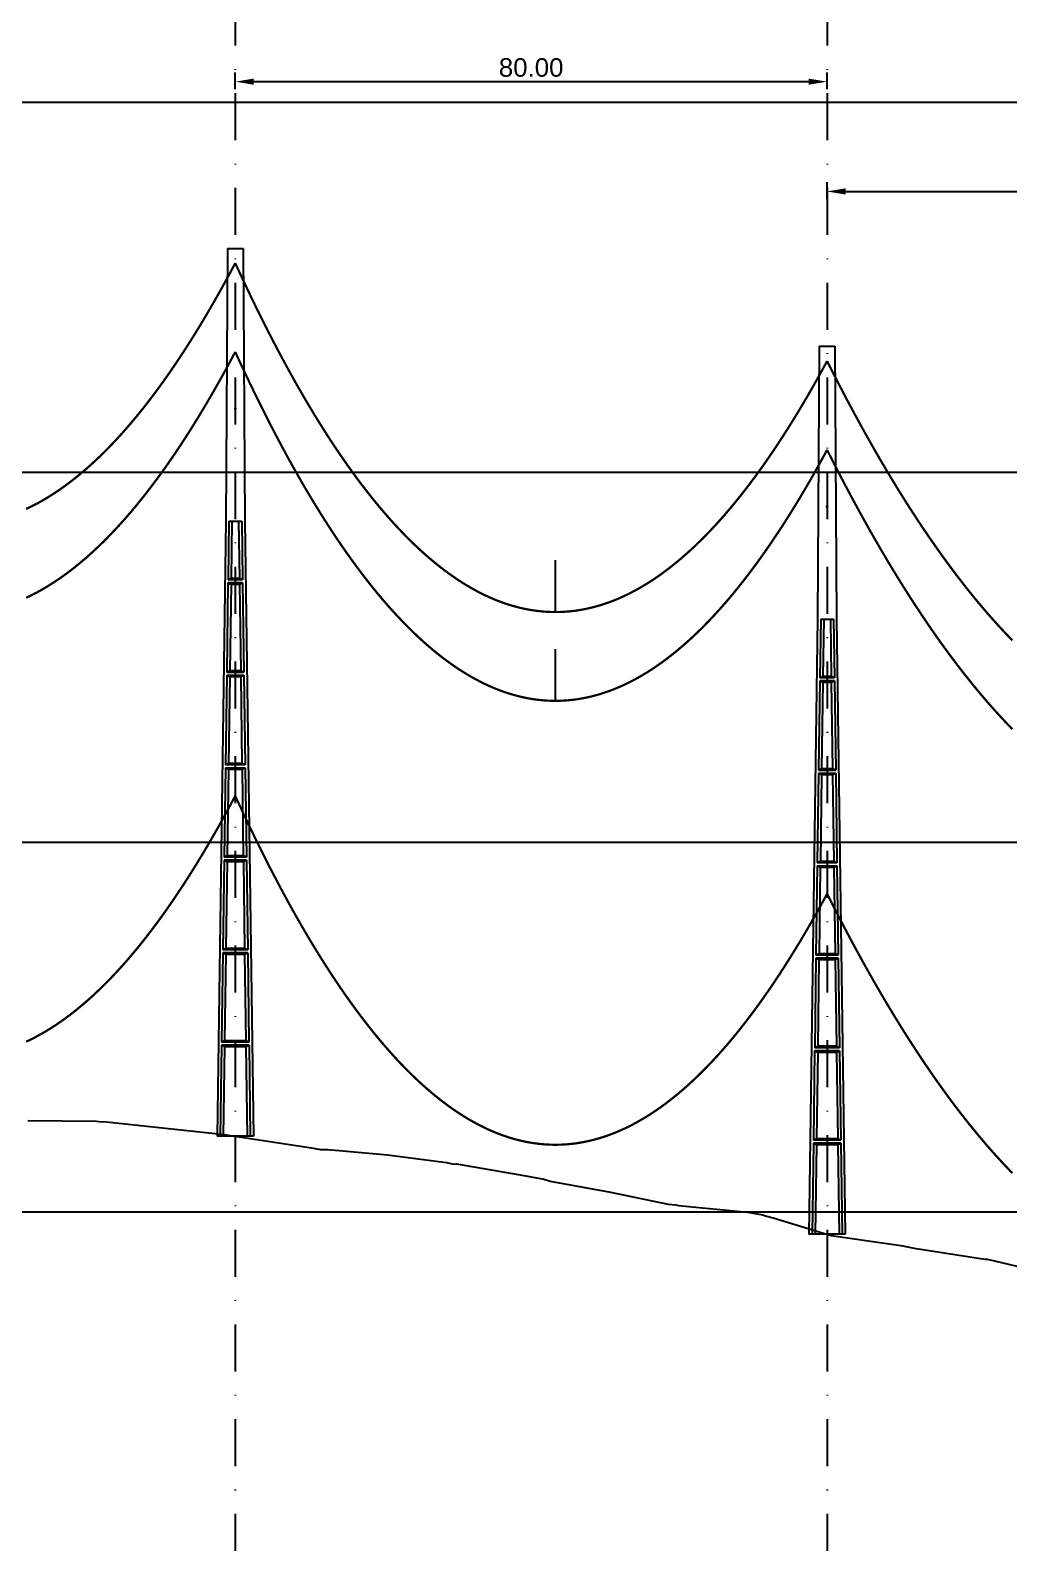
# Model space of a CAD drawing. Header units: metres. Extents: x -121 to 9872, y 3505 to 10721.
# Drawn here: x 9060.1 to 9192.3, y 8755.3 to 8959.7 of the extents above; entities that cross this region are included whole.
import ezdxf

# ---------------------------------------------------------------- set-up
doc = ezdxf.new("R2010")
doc.units = ezdxf.units.M
doc.header["$PDMODE"] = 2
doc.linetypes.add('DASHDOT', pattern=[25.4, 12.7, -6.35, 0, -6.35])
for name, color, linetype in [('CON-EOL- CA MAGNOLIA', 210, 'Continuous'), ('CON-EOL- PROJEÇÃO', 22, 'Continuous'), ('cotas', 7, 'Continuous'), ('Grade', 9, 'Continuous'), ('Ind.Rot', 8, 'DASHDOT'), ('Modelo_CotaTerreno_Perfil', 7, 'Continuous'), ('POSTE DT', 7, 'Continuous')]:
    doc.layers.add(name, color=color, linetype=linetype)
doc.styles.get("Standard").update_dxf_attribs({"font": 'arial.ttf'})
doc.dimstyles.new('ISO-25', dxfattribs={"dimtxt": 2.5, "dimasz": 2.5, "dimexe": 1.25, "dimexo": 0.625, "dimtad": 1, "dimzin": 1, "dimtxsty": 'Standard', "dimcen": 2.5, "dimaunit": 1, "dimadec": 3, "dimazin": 3, "dimtfac": 1, "dimtmove": 0, "dimatfit": 3, "dimfxlon": 1, "dimarcsym": 0})

# ---------------------------------------------------------------- blocks, each defined once
blk = doc.blocks.new('*U1')
at = {"layer": 'POSTE DT', "extrusion": (0, 1, 0)}
for p, q in [((-3.31, 378.23), (-4.05, 262)), ((-3.31, 378.23), (3.31, 378.23)), ((3.31, 378.23), (4.06, 262)), ((-4.05, 262), (-7.72, 0)), ((-4.05, 262), (-4.05, 262)), ((-2.73, 262), (-3.08, 237.05)), ((-2.73, 262), (2.75, 262)), ((-1.42, 262), (-1.77, 237.57)), ((1.43, 262), (1.77, 237.57)), ((2.75, 262), (3.1, 237.05)), ((4.06, 262), (7.72, 0)), ((-3.1, 235.74), (-3.63, 197.65)), ((3.11, 235.73), (-3.1, 235.74)), ((3.1, 237.05), (-3.08, 237.05)), ((-1.8, 235.21), (-2.32, 198.19)), ((1.8, 235.21), (2.32, 198.19)), ((3.11, 235.73), (3.65, 197.65)), ((-3.65, 196.34), (-4.19, 158.25)), ((-2.35, 195.8), (-2.87, 158.8)), ((2.35, 195.8), (2.87, 158.8)), ((3.66, 196.34), (4.2, 158.25)), ((-4.21, 156.94), (-4.74, 118.85)), ((-2.9, 156.39), (-3.42, 119.41)), ((2.91, 156.39), (3.42, 119.41)), ((4.21, 156.94), (4.75, 118.85)), ((-4.76, 117.54), (-5.29, 79.45)), ((4.77, 117.54), (-4.76, 117.54)), ((4.75, 118.85), (-4.74, 118.85)), ((-3.46, 116.98), (-3.97, 80.02)), ((3.46, 116.98), (3.98, 80.02)), ((4.77, 117.54), (5.3, 79.45)), ((-5.31, 78.14), (-5.85, 40.06)), ((5.32, 78.14), (-5.31, 78.14)), ((5.3, 79.45), (-5.29, 79.45)), ((-4.01, 77.57), (-4.53, 40.63)), ((4.01, 77.57), (4.53, 40.63)), ((5.32, 78.14), (5.85, 40.06)), ((-5.86, 38.74), (-6.41, 0)), ((5.87, 38.74), (-5.86, 38.74)), ((5.85, 40.06), (-5.85, 40.06)), ((5.87, 38.74), (6.41, 0)), ((-4.56, 38.17), (-5.1, 0)), ((4.56, 38.17), (5.1, 0)), ((-6.41, 0), (-7.72, 0)), ((-5.1, 0), (-6.41, 0)), ((5.1, 0), (-5.1, 0)), ((6.41, 0), (5.1, 0)), ((7.72, 0), (6.41, 0))]:
    blk.add_line(p, q, dxfattribs=at)
at = {"layer": 'POSTE DT', "ltscale": 3}
for points in [[(-3.65, 196.34), (3.66, 196.34)], [(-3.63, 197.65), (3.65, 197.65)], [(-4.21, 156.94), (4.21, 156.94)], [(4.2, 158.25), (-4.19, 158.25)]]:
    blk.add_lwpolyline(points, dxfattribs=at)
at = {"layer": 'POSTE DT'}
for points, knots in [([(0.25, 309.94), (0.25, 309.93), (0.25, 309.93), (0.25, 309.92), (0.25, 309.91), (0.25, 309.9), (0.25, 309.89), (0.24, 309.85), (0.22, 309.82), (0.19, 309.77), (0.16, 309.74), (0.11, 309.71), (0.08, 309.7), (0.01, 309.68), (-0.02, 309.68), (-0.08, 309.7), (-0.11, 309.71), (-0.16, 309.74), (-0.18, 309.76), (-0.21, 309.8), (-0.22, 309.82), (-0.24, 309.85), (-0.24, 309.87), (-0.25, 309.89), (-0.25, 309.9), (-0.25, 309.92), (-0.25, 309.92), (-0.25, 309.93), (-0.25, 309.94), (-0.25, 309.95), (-0.25, 309.95), (-0.25, 309.96), (-0.25, 309.97), (-0.24, 310), (-0.23, 310.02), (-0.21, 310.07), (-0.2, 310.09), (-0.15, 310.14), (-0.13, 310.15), (-0.07, 310.18), (-0.03, 310.19), (0.03, 310.19), (0.06, 310.18), (0.12, 310.16), (0.14, 310.14), (0.18, 310.11), (0.2, 310.09), (0.21, 310.06), (0.22, 310.05), (0.23, 310.04), (0.24, 310.01), (0.24, 309.99), (0.25, 309.97), (0.25, 309.96), (0.25, 309.95), (0.25, 309.94), (0.25, 309.94), (0.25, 309.94), (0.25, 309.94)], [-54.728303, -54.728303, -54.728303, -54.728303, -54.309038, -54.309038, -53.647169, -53.647169, -52.532885, -52.532885, -48.86224, -48.86224, -45.282765, -45.282765, -41.52867, -41.52867, -37.867486, -37.867486, -34.454589, -34.454589, -31.301423, -31.301423, -28.48103, -28.48103, -26.961755, -26.961755, -25.7544, -25.7544, -25.136228, -25.136228, -24.64409, -24.64409, -24.094201, -24.094201, -23.191199, -23.191199, -20.494482, -20.494482, -17.342863, -17.342863, -13.645538, -13.645538, -9.835989, -9.835989, -6.296781, -6.296781, -3.005029, -3.005029, 0, 0, 0, 1.527594, 1.527594, 3.697216, 3.697216, 4.489727, 4.489727, 5.01438, 5.01438, 5.095313, 5.095313, 5.095313, 5.095313]), ([(-3.1, 235.74), (-2.88, 235.65), (-2.67, 235.56), (-2.23, 235.39), (-2.02, 235.3), (-1.8, 235.21)], [0.055576, 0.055576, 0.055576, 0.055576, 56.767409, 56.767409, 113.50757, 113.50757, 113.50757, 113.50757]), ([(-1.77, 237.57), (-1.99, 237.49), (-2.21, 237.4), (-2.64, 237.22), (-2.86, 237.14), (-3.08, 237.05)], [0, 0, 0, 0, 56.660495, 56.660495, 113.412826, 113.412826, 113.412826, 113.412826]), ([(-1.8, 235.21), (-1.2, 235.21), (-0.6, 235.21), (0.6, 235.21), (1.2, 235.21), (1.8, 235.21)], [0, 0, 0, 0, 68.567797, 68.567797, 137.136247, 137.136247, 137.136247, 137.136247]), ([(1.77, 237.57), (1.18, 237.57), (0.59, 237.57), (-0.59, 237.57), (-1.18, 237.57), (-1.77, 237.57)], [0, 0, 0, 0, 67.306894, 67.306894, 134.614447, 134.614447, 134.614447, 134.614447]), ([(3.1, 237.05), (2.87, 237.14), (2.65, 237.23), (2.21, 237.4), (1.99, 237.49), (1.77, 237.57)], [0, 0, 0, 0, 56.738948, 56.738948, 113.38731, 113.38731, 113.38731, 113.38731]), ([(1.8, 235.21), (2.02, 235.3), (2.24, 235.38), (2.68, 235.56), (2.89, 235.65), (3.11, 235.73)], [0, 0, 0, 0, 56.845349, 56.845349, 113.599799, 113.599799, 113.599799, 113.599799]), ([(-3.65, 196.34), (-3.43, 196.25), (-3.22, 196.16), (-2.78, 195.98), (-2.57, 195.89), (-2.35, 195.8)], [0.054307, 0.054307, 0.054307, 0.054307, 63.527131, 63.527131, 127.063246, 127.063246, 127.063246, 127.063246]), ([(-2.32, 198.19), (-2.54, 198.1), (-2.76, 198.01), (-3.2, 197.83), (-3.41, 197.74), (-3.63, 197.65)], [0, 0, 0, 0, 63.412073, 63.412073, 126.777421, 126.777421, 126.777421, 126.777421]), ([(-2.35, 195.8), (-1.57, 195.8), (-0.78, 195.8), (0.79, 195.8), (1.57, 195.8), (2.35, 195.8)], [0, 0, 0, 0, 89.585713, 89.585713, 179.17191, 179.17191, 179.17191, 179.17191]), ([(2.32, 198.19), (1.55, 198.19), (0.77, 198.19), (-0.77, 198.19), (-1.55, 198.19), (-2.32, 198.19)], [0, 0, 0, 0, 88.31008, 88.31008, 176.620652, 176.620652, 176.620652, 176.620652]), ([(3.65, 197.65), (3.43, 197.74), (3.2, 197.83), (2.76, 198.01), (2.54, 198.1), (2.32, 198.19)], [0, 0, 0, 0, 63.488119, 63.488119, 126.880939, 126.880939, 126.880939, 126.880939]), ([(2.35, 195.8), (2.57, 195.89), (2.79, 195.98), (3.23, 196.16), (3.45, 196.25), (3.66, 196.34)], [0, 0, 0, 0, 63.60246, 63.60246, 127.109696, 127.109696, 127.109696, 127.109696]), ([(-4.21, 156.94), (-3.99, 156.85), (-3.77, 156.75), (-3.34, 156.57), (-3.12, 156.48), (-2.9, 156.39)], [0.053423, 0.053423, 0.053423, 0.053423, 70.429742, 70.429742, 140.90167, 140.90167, 140.90167, 140.90167]), ([(-2.87, 158.8), (-3.09, 158.71), (-3.31, 158.62), (-3.75, 158.43), (-3.97, 158.34), (-4.19, 158.25)], [0, 0, 0, 0, 70.301707, 70.301707, 140.590947, 140.590947, 140.590947, 140.590947]), ([(-2.9, 156.39), (-1.94, 156.39), (-0.97, 156.39), (0.97, 156.39), (1.94, 156.39), (2.91, 156.39)], [0, 0, 0, 0, 110.60219, 110.60219, 221.20473, 221.20473, 221.20473, 221.20473]), ([(2.87, 158.8), (1.92, 158.8), (0.96, 158.8), (-0.96, 158.8), (-1.91, 158.8), (-2.87, 158.8)], [0, 0, 0, 0, 109.314454, 109.314454, 218.629264, 218.629264, 218.629264, 218.629264]), ([(4.2, 158.25), (3.98, 158.34), (3.76, 158.44), (3.31, 158.62), (3.09, 158.71), (2.87, 158.8)], [0, 0, 0, 0, 70.379198, 70.379198, 140.659718, 140.659718, 140.659718, 140.659718]), ([(2.91, 156.39), (3.12, 156.48), (3.34, 156.57), (3.78, 156.75), (4, 156.85), (4.21, 156.94)], [0, 0, 0, 0, 70.506649, 70.506649, 140.914701, 140.914701, 140.914701, 140.914701]), ([(-4.76, 117.54), (-4.54, 117.45), (-4.32, 117.35), (-3.89, 117.17), (-3.67, 117.07), (-3.46, 116.98)], [0.052784, 0.052784, 0.052784, 0.052784, 77.438432, 77.438432, 154.950301, 154.950301, 154.950301, 154.950301]), ([(-3.42, 119.41), (-3.64, 119.32), (-3.86, 119.23), (-4.3, 119.04), (-4.52, 118.95), (-4.74, 118.85)], [0, 0, 0, 0, 77.299547, 77.299547, 154.618634, 154.618634, 154.618634, 154.618634]), ([(-3.46, 116.98), (-2.3, 116.98), (-1.15, 116.98), (1.15, 116.98), (2.31, 116.98), (3.46, 116.98)], [0, 0, 0, 0, 131.617604, 131.617604, 263.235447, 263.235447, 263.235447, 263.235447]), ([(3.42, 119.41), (2.28, 119.41), (1.14, 119.41), (-1.14, 119.41), (-2.28, 119.41), (-3.42, 119.41)], [0, 0, 0, 0, 130.319901, 130.319901, 260.640046, 260.640046, 260.640046, 260.640046]), ([(4.75, 118.85), (4.53, 118.95), (4.31, 119.04), (3.87, 119.23), (3.64, 119.32), (3.42, 119.41)], [0, 0, 0, 0, 77.381597, 77.381597, 154.66183, 154.66183, 154.66183, 154.66183]), ([(3.46, 116.98), (3.68, 117.07), (3.89, 117.17), (4.33, 117.35), (4.55, 117.45), (4.77, 117.54)], [0, 0, 0, 0, 77.520013, 77.520013, 154.938747, 154.938747, 154.938747, 154.938747]), ([(-5.31, 78.14), (-5.09, 78.05), (-4.88, 77.95), (-4.44, 77.76), (-4.23, 77.67), (-4.01, 77.57)], [0.052308, 0.052308, 0.052308, 0.052308, 84.527725, 84.527725, 169.158824, 169.158824, 169.158824, 169.158824]), ([(-3.97, 80.02), (-4.19, 79.93), (-4.41, 79.83), (-4.85, 79.64), (-5.07, 79.55), (-5.29, 79.45)], [0, 0, 0, 0, 84.379671, 84.379671, 168.809376, 168.809376, 168.809376, 168.809376]), ([(-4.01, 77.57), (-2.67, 77.57), (-1.34, 77.57), (1.34, 77.57), (2.67, 77.57), (4.01, 77.57)], [0, 0, 0, 0, 152.632212, 152.632212, 305.264569, 305.264569, 305.264569, 305.264569]), ([(3.98, 80.02), (2.65, 80.02), (1.33, 80.02), (-1.32, 80.02), (-2.65, 80.02), (-3.97, 80.02)], [0, 0, 0, 0, 151.326157, 151.326157, 302.652465, 302.652465, 302.652465, 302.652465]), ([(5.3, 79.45), (5.08, 79.55), (4.86, 79.64), (4.42, 79.83), (4.2, 79.93), (3.98, 80.02)], [0, 0, 0, 0, 84.46863, 84.46863, 168.833721, 168.833721, 168.833721, 168.833721]), ([(4.01, 77.57), (4.23, 77.67), (4.45, 77.76), (4.88, 77.95), (5.1, 78.05), (5.32, 78.14)], [0, 0, 0, 0, 84.616316, 84.616316, 169.129178, 169.129178, 169.129178, 169.129178]), ([(-5.86, 38.74), (-5.65, 38.65), (-5.43, 38.55), (-5, 38.36), (-4.78, 38.26), (-4.56, 38.17)], [0.026524, 0.026524, 0.026524, 0.026524, 91.679563, 91.679563, 183.466041, 183.466041, 183.466041, 183.466041]), ([(-4.53, 40.63), (-4.75, 40.53), (-4.97, 40.44), (-5.41, 40.25), (-5.63, 40.15), (-5.85, 40.06)], [0, 0, 0, 0, 91.523648, 91.523648, 183.126775, 183.126775, 183.126775, 183.126775]), ([(4.53, 40.63), (3.02, 40.63), (1.51, 40.63), (-1.51, 40.63), (-3.02, 40.63), (-4.53, 40.63)], [0, 0, 0, 0, 172.33304, 172.33304, 344.666151, 344.666151, 344.666151, 344.666151]), ([(5.85, 40.06), (5.63, 40.15), (5.41, 40.25), (4.97, 40.44), (4.75, 40.53), (4.53, 40.63)], [0, 0, 0, 0, 91.621326, 91.621326, 183.137324, 183.137324, 183.137324, 183.137324]), ([(4.56, 38.17), (4.78, 38.26), (5, 38.36), (5.43, 38.55), (5.65, 38.65), (5.87, 38.74)], [0, 0, 0, 0, 91.776928, 91.776928, 183.448614, 183.448614, 183.448614, 183.448614]), ([(-4.56, 38.17), (-3.04, 38.17), (-1.52, 38.17), (1.52, 38.17), (3.04, 38.17), (4.56, 38.17)], [0, 0, 0, 0, 173.646192, 173.646192, 347.292451, 347.292451, 347.292451, 347.292451])]:
    blk.add_open_spline(points, degree=3, knots=knots, dxfattribs=at)
blk = doc.blocks.new('*D155')
at = {"layer": 'cotas', "color": 0, "lineweight": -2, "transparency": 16777216}
for p, q in [((9007.77, 8969.43), (9007.77, 8971.68)), ((9010.27, 8970.43), (9085.27, 8970.43)), ((9087.77, 8969.43), (9087.77, 8971.68))]:
    blk.add_line(p, q, dxfattribs=at)
at = {"layer": 'cotas', "color": 0, "transparency": 16777216}
for points in [[(9010.27, 8970.84), (9010.27, 8970.01), (9007.77, 8970.43)], [(9085.27, 8970.84), (9085.27, 8970.01), (9087.77, 8970.43)]]:
    blk.add_solid(points, dxfattribs=at)
at = {"layer": 'Defpoints', "color": 0, "transparency": 16777216}
for p in [(9087.77, 8970.43), (9007.77, 8940.35), (9087.77, 8930.24)]:
    blk.add_point(p, dxfattribs=at)
at = {"layer": 'cotas', "color": 0, "transparency": 16777216, "insert": (9047.77, 8972.33), "char_height": 2.5, "attachment_point": 5}
blk.add_mtext('80.00', dxfattribs=at)
blk = doc.blocks.new('*D156')
at = {"layer": 'cotas', "color": 0, "lineweight": -2, "transparency": 16777216}
for p, q in [((9087.77, 8951.77), (9087.77, 8954.02)), ((9167.77, 8951.77), (9167.77, 8954.02)), ((9090.27, 8952.77), (9165.27, 8952.77))]:
    blk.add_line(p, q, dxfattribs=at)
at = {"layer": 'cotas', "color": 0, "transparency": 16777216}
for points in [[(9090.27, 8953.18), (9090.27, 8952.35), (9087.77, 8952.77)], [(9165.27, 8953.18), (9165.27, 8952.35), (9167.77, 8952.77)]]:
    blk.add_solid(points, dxfattribs=at)
at = {"layer": 'Defpoints', "color": 0, "transparency": 16777216}
for p in [(9167.77, 8952.77), (9087.77, 8930.24), (9167.77, 8917)]:
    blk.add_point(p, dxfattribs=at)
at = {"layer": 'cotas', "color": 0, "transparency": 16777216, "insert": (9127.77, 8954.67), "char_height": 2.5, "attachment_point": 5}
blk.add_mtext('80.00', dxfattribs=at)
blk = doc.blocks.new('*D157')
at = {"layer": 'cotas', "color": 0, "lineweight": -2, "transparency": 16777216}
for p, q in [((9167.77, 8936.93), (9167.77, 8939.18)), ((9170.27, 8937.93), (9260.27, 8937.93)), ((9262.77, 8936.93), (9262.77, 8939.18))]:
    blk.add_line(p, q, dxfattribs=at)
at = {"layer": 'cotas', "color": 0, "transparency": 16777216}
for points in [[(9170.27, 8938.35), (9170.27, 8937.51), (9167.77, 8937.93)], [(9260.27, 8938.35), (9260.27, 8937.51), (9262.77, 8937.93)]]:
    blk.add_solid(points, dxfattribs=at)
at = {"layer": 'Defpoints', "color": 0, "transparency": 16777216}
for p in [(9262.77, 8937.93), (9167.77, 8917), (9262.77, 8901.66)]:
    blk.add_point(p, dxfattribs=at)
at = {"layer": 'cotas', "color": 0, "transparency": 16777216, "insert": (9215.27, 8939.83), "char_height": 2.5, "attachment_point": 5}
blk.add_mtext('95.00', dxfattribs=at)

msp = doc.modelspace()

# ---------------------------------------------------------------- linework, layer by layer
at = {"layer": 'CON-EOL- CA MAGNOLIA'}
for p, q in [((9131.053, 8881.085), (9131.053, 8888.085)), ((9131.053, 8869.085), (9131.053, 8876.085)), ((9131.053, 8869.085), (9131.053, 8876.085))]:
    msp.add_line(p, q, dxfattribs=at)
at = {"layer": 'CON-EOL- CA MAGNOLIA', "const_width": 0.3}
for points in [[(9059.516, 8895.016), (9059.914, 8895.204), (9060.312, 8895.401), (9060.71, 8895.605), (9061.108, 8895.817), (9061.506, 8896.038), (9061.904, 8896.266), (9062.302, 8896.502), (9062.7, 8896.746), (9063.098, 8896.998), (9063.496, 8897.259), (9063.894, 8897.527), (9064.292, 8897.803), (9064.69, 8898.087), (9065.088, 8898.379), (9065.486, 8898.678), (9065.884, 8898.986), (9066.282, 8899.302), (9066.68, 8899.626), (9067.078, 8899.958), (9067.476, 8900.298), (9067.875, 8900.645), (9068.273, 8901.001), (9068.671, 8901.365), (9069.069, 8901.737), (9069.467, 8902.116), (9069.865, 8902.504), (9070.263, 8902.899), (9070.661, 8903.303), (9071.059, 8903.715), (9071.457, 8904.134), (9071.855, 8904.562), (9072.253, 8904.997), (9072.651, 8905.441), (9073.049, 8905.892), (9073.447, 8906.352), (9073.845, 8906.82), (9074.243, 8907.295), (9074.641, 8907.779), (9075.039, 8908.27), (9075.437, 8908.77), (9075.835, 8909.277), (9076.233, 8909.793), (9076.631, 8910.317), (9077.029, 8910.848), (9077.427, 8911.388), (9077.825, 8911.935), (9078.223, 8912.491), (9078.621, 8913.055), (9079.019, 8913.627), (9079.417, 8914.206), (9079.815, 8914.794), (9080.213, 8915.39), (9080.611, 8915.994), (9081.009, 8916.606), (9081.407, 8917.226), (9081.805, 8917.854), (9082.203, 8918.49), (9082.601, 8919.134), (9082.999, 8919.786), (9083.397, 8920.446), (9083.795, 8921.114), (9084.193, 8921.79), (9084.591, 8922.475), (9084.989, 8923.167), (9085.387, 8923.868), (9085.785, 8924.576), (9086.183, 8925.293), (9086.581, 8926.017), (9086.979, 8926.75), (9087.377, 8927.491), (9087.775, 8928.24)], [(9087.775, 8928.24), (9088.173, 8927.373), (9088.571, 8926.515), (9088.969, 8925.664), (9089.367, 8924.822), (9089.765, 8923.988), (9090.163, 8923.162), (9090.561, 8922.344), (9090.959, 8921.534), (9091.357, 8920.732), (9091.755, 8919.939), (9092.153, 8919.153), (9092.551, 8918.376), (9092.949, 8917.606), (9093.347, 8916.845), (9093.745, 8916.092), (9094.143, 8915.347), (9094.541, 8914.61), (9094.939, 8913.881), (9095.337, 8913.16), (9095.735, 8912.448), (9096.133, 8911.743), (9096.531, 8911.046), (9096.929, 8910.358), (9097.327, 8909.677), (9097.725, 8909.005), (9098.123, 8908.34), (9098.521, 8907.684), (9098.919, 8907.036), (9099.317, 8906.396), (9099.715, 8905.763), (9100.113, 8905.139), (9100.511, 8904.523), (9100.909, 8903.915), (9101.307, 8903.315), (9101.705, 8902.723), (9102.103, 8902.139), (9102.501, 8901.563), (9102.899, 8900.995), (9103.297, 8900.435), (9103.695, 8899.884), (9104.093, 8899.34), (9104.491, 8898.804), (9104.889, 8898.276), (9105.287, 8897.756), (9105.685, 8897.245), (9106.083, 8896.741), (9106.481, 8896.245), (9106.879, 8895.757), (9107.277, 8895.278), (9107.675, 8894.806), (9108.074, 8894.342), (9108.472, 8893.887), (9108.87, 8893.439), (9109.268, 8892.999), (9109.666, 8892.567), (9110.064, 8892.144), (9110.462, 8891.728), (9110.86, 8891.32), (9111.258, 8890.92), (9111.656, 8890.528), (9112.054, 8890.145), (9112.452, 8889.769), (9112.85, 8889.401), (9113.248, 8889.041), (9113.646, 8888.689), (9114.044, 8888.345), (9114.442, 8888.009), (9114.84, 8887.681), (9115.238, 8887.361), (9115.636, 8887.049), (9116.034, 8886.745), (9116.432, 8886.449), (9116.83, 8886.161), (9117.228, 8885.88), (9117.626, 8885.608), (9118.024, 8885.344), (9118.422, 8885.088), (9118.82, 8884.839), (9119.218, 8884.599), (9119.616, 8884.367), (9120.014, 8884.142), (9120.412, 8883.926), (9120.81, 8883.717), (9121.208, 8883.516), (9121.606, 8883.324), (9122.004, 8883.139), (9122.402, 8882.962), (9122.8, 8882.794), (9123.198, 8882.633), (9123.596, 8882.48), (9123.994, 8882.335), (9124.392, 8882.198), (9124.79, 8882.069), (9125.188, 8881.948), (9125.586, 8881.835), (9125.984, 8881.73), (9126.382, 8881.633), (9126.78, 8881.543), (9127.178, 8881.462), (9127.576, 8881.389), (9127.974, 8881.323), (9128.372, 8881.266), (9128.77, 8881.216), (9129.168, 8881.174), (9129.566, 8881.141), (9129.964, 8881.115), (9130.362, 8881.097), (9130.76, 8881.088), (9131.158, 8881.086), (9131.556, 8881.092), (9131.954, 8881.106), (9132.352, 8881.128), (9132.75, 8881.158), (9133.148, 8881.196), (9133.546, 8881.241), (9133.944, 8881.295), (9134.342, 8881.357), (9134.74, 8881.426), (9135.138, 8881.504), (9135.536, 8881.59), (9135.934, 8881.683), (9136.332, 8881.785), (9136.73, 8881.894), (9137.128, 8882.011), (9137.526, 8882.137), (9137.924, 8882.27), (9138.322, 8882.411), (9138.72, 8882.56), (9139.118, 8882.717), (9139.516, 8882.882), (9139.914, 8883.055), (9140.312, 8883.236), (9140.71, 8883.425), (9141.108, 8883.622), (9141.506, 8883.827), (9141.904, 8884.04), (9142.302, 8884.26), (9142.7, 8884.489), (9143.098, 8884.726), (9143.496, 8884.97), (9143.894, 8885.223), (9144.292, 8885.483), (9144.69, 8885.752), (9145.088, 8886.028), (9145.486, 8886.312), (9145.884, 8886.605), (9146.282, 8886.905), (9146.68, 8887.213), (9147.078, 8887.53), (9147.476, 8887.854), (9147.875, 8888.186), (9148.273, 8888.527), (9148.671, 8888.875), (9149.069, 8889.231), (9149.467, 8889.595), (9149.865, 8889.967), (9150.263, 8890.347), (9150.661, 8890.735), (9151.059, 8891.131), (9151.457, 8891.535), (9151.855, 8891.947), (9152.253, 8892.367), (9152.651, 8892.795), (9153.049, 8893.231), (9153.447, 8893.675), (9153.845, 8894.127), (9154.243, 8894.587), (9154.641, 8895.055), (9155.039, 8895.531), (9155.437, 8896.015), (9155.835, 8896.507), (9156.233, 8897.007), (9156.631, 8897.515), (9157.029, 8898.031), (9157.427, 8898.555), (9157.825, 8899.087), (9158.223, 8899.627), (9158.621, 8900.175), (9159.019, 8900.731), (9159.417, 8901.296), (9159.815, 8901.868), (9160.213, 8902.448), (9160.611, 8903.036), (9161.009, 8903.632), (9161.407, 8904.237), (9161.805, 8904.849), (9162.203, 8905.469), (9162.601, 8906.098), (9162.999, 8906.734), (9163.397, 8907.379), (9163.795, 8908.031), (9164.193, 8908.692), (9164.591, 8909.361), (9164.989, 8910.037), (9165.387, 8910.722), (9165.785, 8911.415), (9166.183, 8912.116), (9166.581, 8912.825), (9166.979, 8913.542), (9167.377, 8914.267), (9167.775, 8915)], [(9059.516, 8883.016), (9059.914, 8883.204), (9060.312, 8883.401), (9060.71, 8883.605), (9061.108, 8883.817), (9061.506, 8884.038), (9061.904, 8884.266), (9062.302, 8884.502), (9062.7, 8884.746), (9063.098, 8884.999), (9063.496, 8885.259), (9063.894, 8885.527), (9064.292, 8885.803), (9064.69, 8886.087), (9065.088, 8886.379), (9065.486, 8886.679), (9065.884, 8886.986), (9066.282, 8887.302), (9066.68, 8887.626), (9067.078, 8887.958), (9067.476, 8888.298), (9067.875, 8888.645), (9068.273, 8889.001), (9068.671, 8889.365), (9069.069, 8889.737), (9069.467, 8890.116), (9069.865, 8890.504), (9070.263, 8890.899), (9070.661, 8891.303), (9071.059, 8891.715), (9071.457, 8892.134), (9071.855, 8892.562), (9072.253, 8892.997), (9072.651, 8893.441), (9073.049, 8893.893), (9073.447, 8894.352), (9073.845, 8894.82), (9074.243, 8895.295), (9074.641, 8895.779), (9075.039, 8896.27), (9075.437, 8896.77), (9075.835, 8897.277), (9076.233, 8897.793), (9076.631, 8898.317), (9077.029, 8898.848), (9077.427, 8899.388), (9077.825, 8899.936), (9078.223, 8900.491), (9078.621, 8901.055), (9079.019, 8901.627), (9079.417, 8902.206), (9079.815, 8902.794), (9080.213, 8903.39), (9080.611, 8903.994), (9081.009, 8904.606), (9081.407, 8905.226), (9081.805, 8905.854), (9082.203, 8906.49), (9082.601, 8907.134), (9082.999, 8907.786), (9083.397, 8908.446), (9083.795, 8909.114), (9084.193, 8909.79), (9084.591, 8910.475), (9084.989, 8911.167), (9085.387, 8911.868), (9085.785, 8912.576), (9086.183, 8913.293), (9086.581, 8914.017), (9086.979, 8914.75), (9087.377, 8915.491), (9087.775, 8916.24)], [(9059.516, 8883.016), (9059.914, 8883.204), (9060.312, 8883.401), (9060.71, 8883.605), (9061.108, 8883.817), (9061.506, 8884.038), (9061.904, 8884.266), (9062.302, 8884.502), (9062.7, 8884.746), (9063.098, 8884.998), (9063.496, 8885.259), (9063.894, 8885.527), (9064.292, 8885.803), (9064.69, 8886.087), (9065.088, 8886.379), (9065.486, 8886.678), (9065.884, 8886.986), (9066.282, 8887.302), (9066.68, 8887.626), (9067.078, 8887.958), (9067.476, 8888.298), (9067.875, 8888.645), (9068.273, 8889.001), (9068.671, 8889.365), (9069.069, 8889.737), (9069.467, 8890.116), (9069.865, 8890.504), (9070.263, 8890.899), (9070.661, 8891.303), (9071.059, 8891.715), (9071.457, 8892.134), (9071.855, 8892.562), (9072.253, 8892.997), (9072.651, 8893.441), (9073.049, 8893.892), (9073.447, 8894.352), (9073.845, 8894.82), (9074.243, 8895.295), (9074.641, 8895.779), (9075.039, 8896.27), (9075.437, 8896.77), (9075.835, 8897.277), (9076.233, 8897.793), (9076.631, 8898.317), (9077.029, 8898.848), (9077.427, 8899.388), (9077.825, 8899.935), (9078.223, 8900.491), (9078.621, 8901.055), (9079.019, 8901.627), (9079.417, 8902.206), (9079.815, 8902.794), (9080.213, 8903.39), (9080.611, 8903.994), (9081.009, 8904.606), (9081.407, 8905.226), (9081.805, 8905.854), (9082.203, 8906.49), (9082.601, 8907.134), (9082.999, 8907.786), (9083.397, 8908.446), (9083.795, 8909.114), (9084.193, 8909.79), (9084.591, 8910.475), (9084.989, 8911.167), (9085.387, 8911.868), (9085.785, 8912.576), (9086.183, 8913.293), (9086.581, 8914.017), (9086.979, 8914.75), (9087.377, 8915.491), (9087.775, 8916.24)], [(9087.775, 8916.24), (9088.173, 8915.373), (9088.571, 8914.515), (9088.969, 8913.664), (9089.367, 8912.822), (9089.765, 8911.988), (9090.163, 8911.162), (9090.561, 8910.344), (9090.959, 8909.534), (9091.357, 8908.732), (9091.755, 8907.939), (9092.153, 8907.153), (9092.551, 8906.376), (9092.949, 8905.606), (9093.347, 8904.845), (9093.745, 8904.092), (9094.143, 8903.347), (9094.541, 8902.61), (9094.939, 8901.881), (9095.337, 8901.16), (9095.735, 8900.448), (9096.133, 8899.743), (9096.531, 8899.046), (9096.929, 8898.358), (9097.327, 8897.677), (9097.725, 8897.005), (9098.123, 8896.34), (9098.521, 8895.684), (9098.919, 8895.036), (9099.317, 8894.396), (9099.715, 8893.763), (9100.113, 8893.139), (9100.511, 8892.523), (9100.909, 8891.915), (9101.307, 8891.315), (9101.705, 8890.723), (9102.103, 8890.139), (9102.501, 8889.563), (9102.899, 8888.995), (9103.297, 8888.436), (9103.695, 8887.884), (9104.093, 8887.34), (9104.491, 8886.804), (9104.889, 8886.276), (9105.287, 8885.756), (9105.685, 8885.245), (9106.083, 8884.741), (9106.481, 8884.245), (9106.879, 8883.757), (9107.277, 8883.278), (9107.675, 8882.806), (9108.074, 8882.342), (9108.472, 8881.886), (9108.87, 8881.439), (9109.268, 8880.999), (9109.666, 8880.567), (9110.064, 8880.143), (9110.462, 8879.728), (9110.86, 8879.32), (9111.258, 8878.92), (9111.656, 8878.528), (9112.054, 8878.144), (9112.452, 8877.769), (9112.85, 8877.401), (9113.248, 8877.041), (9113.646, 8876.689), (9114.044, 8876.345), (9114.442, 8876.009), (9114.84, 8875.681), (9115.238, 8875.361), (9115.636, 8875.049), (9116.034, 8874.745), (9116.432, 8874.449), (9116.83, 8874.161), (9117.228, 8873.88), (9117.626, 8873.608), (9118.024, 8873.344), (9118.422, 8873.088), (9118.82, 8872.839), (9119.218, 8872.599), (9119.616, 8872.367), (9120.014, 8872.142), (9120.412, 8871.926), (9120.81, 8871.717), (9121.208, 8871.516), (9121.606, 8871.324), (9122.004, 8871.139), (9122.402, 8870.962), (9122.8, 8870.794), (9123.198, 8870.633), (9123.596, 8870.48), (9123.994, 8870.335), (9124.392, 8870.198), (9124.79, 8870.069), (9125.188, 8869.948), (9125.586, 8869.835), (9125.984, 8869.73), (9126.382, 8869.633), (9126.78, 8869.543), (9127.178, 8869.462), (9127.576, 8869.389), (9127.974, 8869.323), (9128.372, 8869.266), (9128.77, 8869.216), (9129.168, 8869.175), (9129.566, 8869.141), (9129.964, 8869.115), (9130.362, 8869.097), (9130.76, 8869.088), (9131.158, 8869.086), (9131.556, 8869.092), (9131.954, 8869.106), (9132.352, 8869.128), (9132.75, 8869.158), (9133.148, 8869.196), (9133.546, 8869.241), (9133.944, 8869.295), (9134.342, 8869.357), (9134.74, 8869.427), (9135.138, 8869.504), (9135.536, 8869.59), (9135.934, 8869.683), (9136.332, 8869.785), (9136.73, 8869.894), (9137.128, 8870.011), (9137.526, 8870.137), (9137.924, 8870.27), (9138.322, 8870.411), (9138.72, 8870.56), (9139.118, 8870.717), (9139.516, 8870.882), (9139.914, 8871.055), (9140.312, 8871.236), (9140.71, 8871.425), (9141.108, 8871.622), (9141.506, 8871.827), (9141.904, 8872.039), (9142.302, 8872.26), (9142.7, 8872.489), (9143.098, 8872.725), (9143.496, 8872.97), (9143.894, 8873.223), (9144.292, 8873.483), (9144.69, 8873.752), (9145.088, 8874.028), (9145.486, 8874.312), (9145.884, 8874.605), (9146.282, 8874.905), (9146.68, 8875.213), (9147.078, 8875.53), (9147.476, 8875.854), (9147.875, 8876.186), (9148.273, 8876.526), (9148.671, 8876.875), (9149.069, 8877.231), (9149.467, 8877.595), (9149.865, 8877.967), (9150.263, 8878.347), (9150.661, 8878.735), (9151.059, 8879.131), (9151.457, 8879.535), (9151.855, 8879.947), (9152.253, 8880.367), (9152.651, 8880.795), (9153.049, 8881.231), (9153.447, 8881.675), (9153.845, 8882.127), (9154.243, 8882.587), (9154.641, 8883.055), (9155.039, 8883.531), (9155.437, 8884.015), (9155.835, 8884.507), (9156.233, 8885.007), (9156.631, 8885.515), (9157.029, 8886.031), (9157.427, 8886.555), (9157.825, 8887.087), (9158.223, 8887.627), (9158.621, 8888.175), (9159.019, 8888.732), (9159.417, 8889.296), (9159.815, 8889.868), (9160.213, 8890.448), (9160.611, 8891.036), (9161.009, 8891.632), (9161.407, 8892.237), (9161.805, 8892.849), (9162.203, 8893.469), (9162.601, 8894.098), (9162.999, 8894.734), (9163.397, 8895.379), (9163.795, 8896.031), (9164.193, 8896.692), (9164.591, 8897.36), (9164.989, 8898.037), (9165.387, 8898.722), (9165.785, 8899.415), (9166.183, 8900.116), (9166.581, 8900.825), (9166.979, 8901.542), (9167.377, 8902.267), (9167.775, 8903)], [(9087.775, 8916.24), (9088.173, 8915.373), (9088.571, 8914.515), (9088.969, 8913.664), (9089.367, 8912.822), (9089.765, 8911.988), (9090.163, 8911.162), (9090.561, 8910.344), (9090.959, 8909.534), (9091.357, 8908.732), (9091.755, 8907.939), (9092.153, 8907.153), (9092.551, 8906.376), (9092.949, 8905.607), (9093.347, 8904.845), (9093.745, 8904.092), (9094.143, 8903.347), (9094.541, 8902.61), (9094.939, 8901.881), (9095.337, 8901.16), (9095.735, 8900.448), (9096.133, 8899.743), (9096.531, 8899.046), (9096.929, 8898.358), (9097.327, 8897.677), (9097.725, 8897.005), (9098.123, 8896.34), (9098.521, 8895.684), (9098.919, 8895.036), (9099.317, 8894.396), (9099.715, 8893.763), (9100.113, 8893.139), (9100.511, 8892.523), (9100.909, 8891.915), (9101.307, 8891.315), (9101.705, 8890.723), (9102.103, 8890.139), (9102.501, 8889.563), (9102.899, 8888.995), (9103.297, 8888.435), (9103.695, 8887.884), (9104.093, 8887.34), (9104.491, 8886.804), (9104.889, 8886.276), (9105.287, 8885.756), (9105.685, 8885.245), (9106.083, 8884.741), (9106.481, 8884.245), (9106.879, 8883.757), (9107.277, 8883.278), (9107.675, 8882.806), (9108.074, 8882.342), (9108.472, 8881.886), (9108.87, 8881.439), (9109.268, 8880.999), (9109.666, 8880.567), (9110.064, 8880.144), (9110.462, 8879.728), (9110.86, 8879.32), (9111.258, 8878.92), (9111.656, 8878.528), (9112.054, 8878.145), (9112.452, 8877.769), (9112.85, 8877.401), (9113.248, 8877.041), (9113.646, 8876.689), (9114.044, 8876.345), (9114.442, 8876.009), (9114.84, 8875.681), (9115.238, 8875.361), (9115.636, 8875.049), (9116.034, 8874.745), (9116.432, 8874.449), (9116.83, 8874.161), (9117.228, 8873.88), (9117.626, 8873.608), (9118.024, 8873.344), (9118.422, 8873.088), (9118.82, 8872.839), (9119.218, 8872.599), (9119.616, 8872.367), (9120.014, 8872.142), (9120.412, 8871.926), (9120.81, 8871.717), (9121.208, 8871.516), (9121.606, 8871.324), (9122.004, 8871.139), (9122.402, 8870.962), (9122.8, 8870.794), (9123.198, 8870.633), (9123.596, 8870.48), (9123.994, 8870.335), (9124.392, 8870.198), (9124.79, 8870.069), (9125.188, 8869.948), (9125.586, 8869.835), (9125.984, 8869.73), (9126.382, 8869.633), (9126.78, 8869.543), (9127.178, 8869.462), (9127.576, 8869.389), (9127.974, 8869.323), (9128.372, 8869.266), (9128.77, 8869.216), (9129.168, 8869.174), (9129.566, 8869.141), (9129.964, 8869.115), (9130.362, 8869.097), (9130.76, 8869.088), (9131.158, 8869.086), (9131.556, 8869.092), (9131.954, 8869.106), (9132.352, 8869.128), (9132.75, 8869.158), (9133.148, 8869.196), (9133.546, 8869.241), (9133.944, 8869.295), (9134.342, 8869.357), (9134.74, 8869.427), (9135.138, 8869.504), (9135.536, 8869.59), (9135.934, 8869.683), (9136.332, 8869.785), (9136.73, 8869.894), (9137.128, 8870.011), (9137.526, 8870.137), (9137.924, 8870.27), (9138.322, 8870.411), (9138.72, 8870.56), (9139.118, 8870.717), (9139.516, 8870.882), (9139.914, 8871.055), (9140.312, 8871.236), (9140.71, 8871.425), (9141.108, 8871.622), (9141.506, 8871.827), (9141.904, 8872.04), (9142.302, 8872.26), (9142.7, 8872.489), (9143.098, 8872.725), (9143.496, 8872.97), (9143.894, 8873.223), (9144.292, 8873.483), (9144.69, 8873.752), (9145.088, 8874.028), (9145.486, 8874.312), (9145.884, 8874.605), (9146.282, 8874.905), (9146.68, 8875.213), (9147.078, 8875.53), (9147.476, 8875.854), (9147.875, 8876.186), (9148.273, 8876.526), (9148.671, 8876.875), (9149.069, 8877.231), (9149.467, 8877.595), (9149.865, 8877.967), (9150.263, 8878.347), (9150.661, 8878.735), (9151.059, 8879.131), (9151.457, 8879.535), (9151.855, 8879.947), (9152.253, 8880.367), (9152.651, 8880.795), (9153.049, 8881.231), (9153.447, 8881.675), (9153.845, 8882.127), (9154.243, 8882.587), (9154.641, 8883.055), (9155.039, 8883.531), (9155.437, 8884.015), (9155.835, 8884.507), (9156.233, 8885.007), (9156.631, 8885.515), (9157.029, 8886.031), (9157.427, 8886.555), (9157.825, 8887.087), (9158.223, 8887.627), (9158.621, 8888.175), (9159.019, 8888.731), (9159.417, 8889.296), (9159.815, 8889.868), (9160.213, 8890.448), (9160.611, 8891.036), (9161.009, 8891.632), (9161.407, 8892.237), (9161.805, 8892.849), (9162.203, 8893.469), (9162.601, 8894.098), (9162.999, 8894.734), (9163.397, 8895.379), (9163.795, 8896.031), (9164.193, 8896.692), (9164.591, 8897.36), (9164.989, 8898.037), (9165.387, 8898.722), (9165.785, 8899.415), (9166.183, 8900.116), (9166.581, 8900.825), (9166.979, 8901.542), (9167.377, 8902.267), (9167.775, 8903)], [(9167.775, 8915), (9168.248, 8914.062), (9168.72, 8913.133), (9169.193, 8912.212), (9169.666, 8911.3), (9170.138, 8910.397), (9170.611, 8909.503), (9171.083, 8908.617), (9171.556, 8907.74), (9172.029, 8906.872), (9172.501, 8906.012), (9172.974, 8905.161), (9173.447, 8904.319), (9173.919, 8903.486), (9174.392, 8902.661), (9174.865, 8901.845), (9175.337, 8901.037), (9175.81, 8900.238), (9176.282, 8899.448), (9176.755, 8898.667), (9177.228, 8897.894), (9177.7, 8897.13), (9178.173, 8896.375), (9178.646, 8895.628), (9179.118, 8894.89), (9179.591, 8894.161), (9180.064, 8893.44), (9180.536, 8892.728), (9181.009, 8892.025), (9181.481, 8891.33), (9181.954, 8890.644), (9182.427, 8889.966), (9182.899, 8889.298), (9183.372, 8888.637), (9183.845, 8887.986), (9184.317, 8887.343), (9184.79, 8886.709), (9185.263, 8886.083), (9185.735, 8885.466), (9186.208, 8884.858), (9186.68, 8884.258), (9187.153, 8883.667), (9187.626, 8883.085), (9188.098, 8882.511), (9188.571, 8881.946), (9189.044, 8881.389), (9189.516, 8880.841), (9189.989, 8880.302), (9190.462, 8879.771), (9190.934, 8879.249), (9191.407, 8878.736), (9191.879, 8878.231), (9192.352, 8877.734), (9192.825, 8877.247)], [(9167.775, 8903), (9168.248, 8902.062), (9168.72, 8901.133), (9169.193, 8900.212), (9169.666, 8899.3), (9170.138, 8898.397), (9170.611, 8897.503), (9171.083, 8896.617), (9171.556, 8895.74), (9172.029, 8894.872), (9172.501, 8894.012), (9172.974, 8893.161), (9173.447, 8892.319), (9173.919, 8891.486), (9174.392, 8890.661), (9174.865, 8889.845), (9175.337, 8889.037), (9175.81, 8888.238), (9176.282, 8887.448), (9176.755, 8886.667), (9177.228, 8885.894), (9177.7, 8885.13), (9178.173, 8884.375), (9178.646, 8883.628), (9179.118, 8882.89), (9179.591, 8882.161), (9180.064, 8881.44), (9180.536, 8880.728), (9181.009, 8880.025), (9181.481, 8879.33), (9181.954, 8878.644), (9182.427, 8877.966), (9182.899, 8877.298), (9183.372, 8876.637), (9183.845, 8875.986), (9184.317, 8875.343), (9184.79, 8874.709), (9185.263, 8874.083), (9185.735, 8873.466), (9186.208, 8872.858), (9186.68, 8872.258), (9187.153, 8871.667), (9187.626, 8871.085), (9188.098, 8870.511), (9188.571, 8869.946), (9189.044, 8869.389), (9189.516, 8868.841), (9189.989, 8868.302), (9190.462, 8867.771), (9190.934, 8867.249), (9191.407, 8866.735), (9191.879, 8866.231), (9192.352, 8865.734), (9192.825, 8865.247)], [(9167.775, 8903), (9168.248, 8902.062), (9168.72, 8901.133), (9169.193, 8900.212), (9169.666, 8899.3), (9170.138, 8898.397), (9170.611, 8897.503), (9171.083, 8896.617), (9171.556, 8895.74), (9172.029, 8894.872), (9172.501, 8894.012), (9172.974, 8893.161), (9173.447, 8892.319), (9173.919, 8891.486), (9174.392, 8890.661), (9174.865, 8889.845), (9175.337, 8889.037), (9175.81, 8888.238), (9176.282, 8887.448), (9176.755, 8886.667), (9177.228, 8885.894), (9177.7, 8885.13), (9178.173, 8884.375), (9178.646, 8883.628), (9179.118, 8882.89), (9179.591, 8882.161), (9180.064, 8881.44), (9180.536, 8880.728), (9181.009, 8880.025), (9181.481, 8879.33), (9181.954, 8878.644), (9182.427, 8877.966), (9182.899, 8877.298), (9183.372, 8876.637), (9183.845, 8875.986), (9184.317, 8875.343), (9184.79, 8874.709), (9185.263, 8874.083), (9185.735, 8873.466), (9186.208, 8872.858), (9186.68, 8872.258), (9187.153, 8871.667), (9187.626, 8871.085), (9188.098, 8870.511), (9188.571, 8869.946), (9189.044, 8869.389), (9189.516, 8868.841), (9189.989, 8868.302), (9190.462, 8867.771), (9190.934, 8867.249), (9191.407, 8866.736), (9191.879, 8866.231), (9192.352, 8865.734), (9192.825, 8865.247)]]:
    msp.add_lwpolyline(points, dxfattribs=at)
at = {"layer": 'CON-EOL- PROJEÇÃO', "const_width": 0.3}
for points in [[(9059.516, 8823.016), (9059.914, 8823.204), (9060.312, 8823.401), (9060.71, 8823.605), (9061.108, 8823.817), (9061.506, 8824.038), (9061.904, 8824.266), (9062.302, 8824.502), (9062.7, 8824.746), (9063.098, 8824.998), (9063.496, 8825.259), (9063.894, 8825.527), (9064.292, 8825.803), (9064.69, 8826.087), (9065.088, 8826.379), (9065.486, 8826.678), (9065.884, 8826.986), (9066.282, 8827.302), (9066.68, 8827.626), (9067.078, 8827.958), (9067.476, 8828.298), (9067.875, 8828.645), (9068.273, 8829.001), (9068.671, 8829.365), (9069.069, 8829.737), (9069.467, 8830.116), (9069.865, 8830.504), (9070.263, 8830.899), (9070.661, 8831.303), (9071.059, 8831.715), (9071.457, 8832.134), (9071.855, 8832.562), (9072.253, 8832.997), (9072.651, 8833.441), (9073.049, 8833.893), (9073.447, 8834.352), (9073.845, 8834.82), (9074.243, 8835.295), (9074.641, 8835.779), (9075.039, 8836.27), (9075.437, 8836.77), (9075.835, 8837.277), (9076.233, 8837.793), (9076.631, 8838.317), (9077.029, 8838.848), (9077.427, 8839.388), (9077.825, 8839.936), (9078.223, 8840.491), (9078.621, 8841.055), (9079.019, 8841.627), (9079.417, 8842.206), (9079.815, 8842.794), (9080.213, 8843.39), (9080.611, 8843.994), (9081.009, 8844.606), (9081.407, 8845.226), (9081.805, 8845.854), (9082.203, 8846.49), (9082.601, 8847.134), (9082.999, 8847.786), (9083.397, 8848.446), (9083.795, 8849.114), (9084.193, 8849.79), (9084.591, 8850.475), (9084.989, 8851.167), (9085.387, 8851.868), (9085.785, 8852.576), (9086.183, 8853.293), (9086.581, 8854.018), (9086.979, 8854.75), (9087.377, 8855.491), (9087.775, 8856.24)], [(9087.775, 8856.24), (9088.173, 8855.373), (9088.571, 8854.515), (9088.969, 8853.664), (9089.367, 8852.822), (9089.765, 8851.988), (9090.163, 8851.162), (9090.561, 8850.344), (9090.959, 8849.534), (9091.357, 8848.732), (9091.755, 8847.939), (9092.153, 8847.153), (9092.551, 8846.376), (9092.949, 8845.606), (9093.347, 8844.845), (9093.745, 8844.092), (9094.143, 8843.347), (9094.541, 8842.61), (9094.939, 8841.881), (9095.337, 8841.16), (9095.735, 8840.448), (9096.133, 8839.743), (9096.531, 8839.046), (9096.929, 8838.358), (9097.327, 8837.677), (9097.725, 8837.005), (9098.123, 8836.34), (9098.521, 8835.684), (9098.919, 8835.036), (9099.317, 8834.396), (9099.715, 8833.763), (9100.113, 8833.139), (9100.511, 8832.523), (9100.909, 8831.915), (9101.307, 8831.315), (9101.705, 8830.723), (9102.103, 8830.139), (9102.501, 8829.563), (9102.899, 8828.995), (9103.297, 8828.435), (9103.695, 8827.884), (9104.093, 8827.34), (9104.491, 8826.804), (9104.889, 8826.276), (9105.287, 8825.756), (9105.685, 8825.245), (9106.083, 8824.741), (9106.481, 8824.245), (9106.879, 8823.757), (9107.277, 8823.278), (9107.675, 8822.806), (9108.074, 8822.342), (9108.472, 8821.887), (9108.87, 8821.439), (9109.268, 8820.999), (9109.666, 8820.567), (9110.064, 8820.144), (9110.462, 8819.728), (9110.86, 8819.32), (9111.258, 8818.92), (9111.656, 8818.528), (9112.054, 8818.145), (9112.452, 8817.769), (9112.85, 8817.401), (9113.248, 8817.041), (9113.646, 8816.689), (9114.044, 8816.345), (9114.442, 8816.009), (9114.84, 8815.681), (9115.238, 8815.361), (9115.636, 8815.049), (9116.034, 8814.745), (9116.432, 8814.449), (9116.83, 8814.161), (9117.228, 8813.88), (9117.626, 8813.608), (9118.024, 8813.344), (9118.422, 8813.088), (9118.82, 8812.839), (9119.218, 8812.599), (9119.616, 8812.367), (9120.014, 8812.142), (9120.412, 8811.926), (9120.81, 8811.717), (9121.208, 8811.517), (9121.606, 8811.324), (9122.004, 8811.139), (9122.402, 8810.962), (9122.8, 8810.794), (9123.198, 8810.633), (9123.596, 8810.48), (9123.994, 8810.335), (9124.392, 8810.198), (9124.79, 8810.069), (9125.188, 8809.948), (9125.586, 8809.835), (9125.984, 8809.73), (9126.382, 8809.633), (9126.78, 8809.543), (9127.178, 8809.462), (9127.576, 8809.389), (9127.974, 8809.323), (9128.372, 8809.266), (9128.77, 8809.216), (9129.168, 8809.174), (9129.566, 8809.141), (9129.964, 8809.115), (9130.362, 8809.097), (9130.76, 8809.088), (9131.158, 8809.086), (9131.556, 8809.092), (9131.954, 8809.106), (9132.352, 8809.128), (9132.75, 8809.158), (9133.148, 8809.196), (9133.546, 8809.241), (9133.944, 8809.295), (9134.342, 8809.357), (9134.74, 8809.426), (9135.138, 8809.504), (9135.536, 8809.59), (9135.934, 8809.683), (9136.332, 8809.785), (9136.73, 8809.894), (9137.128, 8810.011), (9137.526, 8810.137), (9137.924, 8810.27), (9138.322, 8810.411), (9138.72, 8810.56), (9139.118, 8810.717), (9139.516, 8810.882), (9139.914, 8811.055), (9140.312, 8811.236), (9140.71, 8811.425), (9141.108, 8811.622), (9141.506, 8811.827), (9141.904, 8812.04), (9142.302, 8812.26), (9142.7, 8812.489), (9143.098, 8812.726), (9143.496, 8812.97), (9143.894, 8813.223), (9144.292, 8813.483), (9144.69, 8813.752), (9145.088, 8814.028), (9145.486, 8814.312), (9145.884, 8814.605), (9146.282, 8814.905), (9146.68, 8815.213), (9147.078, 8815.53), (9147.476, 8815.854), (9147.875, 8816.186), (9148.273, 8816.526), (9148.671, 8816.875), (9149.069, 8817.231), (9149.467, 8817.595), (9149.865, 8817.967), (9150.263, 8818.347), (9150.661, 8818.735), (9151.059, 8819.131), (9151.457, 8819.535), (9151.855, 8819.947), (9152.253, 8820.367), (9152.651, 8820.795), (9153.049, 8821.231), (9153.447, 8821.675), (9153.845, 8822.127), (9154.243, 8822.587), (9154.641, 8823.055), (9155.039, 8823.531), (9155.437, 8824.015), (9155.835, 8824.507), (9156.233, 8825.007), (9156.631, 8825.515), (9157.029, 8826.031), (9157.427, 8826.555), (9157.825, 8827.087), (9158.223, 8827.627), (9158.621, 8828.175), (9159.019, 8828.732), (9159.417, 8829.296), (9159.815, 8829.868), (9160.213, 8830.448), (9160.611, 8831.036), (9161.009, 8831.632), (9161.407, 8832.237), (9161.805, 8832.849), (9162.203, 8833.469), (9162.601, 8834.098), (9162.999, 8834.734), (9163.397, 8835.379), (9163.795, 8836.031), (9164.193, 8836.692), (9164.591, 8837.361), (9164.989, 8838.037), (9165.387, 8838.722), (9165.785, 8839.415), (9166.183, 8840.116), (9166.581, 8840.825), (9166.979, 8841.542), (9167.377, 8842.267), (9167.775, 8843)], [(9167.775, 8843), (9168.248, 8842.062), (9168.72, 8841.133), (9169.193, 8840.212), (9169.666, 8839.3), (9170.138, 8838.397), (9170.611, 8837.503), (9171.083, 8836.617), (9171.556, 8835.74), (9172.029, 8834.872), (9172.501, 8834.012), (9172.974, 8833.161), (9173.447, 8832.319), (9173.919, 8831.486), (9174.392, 8830.661), (9174.865, 8829.845), (9175.337, 8829.037), (9175.81, 8828.238), (9176.282, 8827.448), (9176.755, 8826.667), (9177.228, 8825.894), (9177.7, 8825.13), (9178.173, 8824.375), (9178.646, 8823.628), (9179.118, 8822.89), (9179.591, 8822.161), (9180.064, 8821.44), (9180.536, 8820.728), (9181.009, 8820.025), (9181.481, 8819.33), (9181.954, 8818.644), (9182.427, 8817.966), (9182.899, 8817.298), (9183.372, 8816.637), (9183.845, 8815.986), (9184.317, 8815.343), (9184.79, 8814.709), (9185.263, 8814.083), (9185.735, 8813.466), (9186.208, 8812.858), (9186.68, 8812.258), (9187.153, 8811.667), (9187.626, 8811.085), (9188.098, 8810.511), (9188.571, 8809.946), (9189.044, 8809.389), (9189.516, 8808.841), (9189.989, 8808.302), (9190.462, 8807.771), (9190.934, 8807.249), (9191.407, 8806.736), (9191.879, 8806.231), (9192.352, 8805.734), (9192.825, 8805.247)]]:
    msp.add_lwpolyline(points, dxfattribs=at)
at = {"layer": 'Grade'}
for points in [[(0, 8950), (9859.453, 8950)], [(0, 8900), (9859.453, 8900)], [(0, 8850), (9859.453, 8850)], [(0, 8800), (9859.453, 8800)]]:
    msp.add_lwpolyline(points, dxfattribs=at)
at = {"layer": 'Ind.Rot', "linetype": 'DASHDOT', "ltscale": 0.5}
for points in [[(9087.775, 10500), (9087.775, 8300)], [(9167.775, 10500), (9167.775, 8300)]]:
    msp.add_lwpolyline(points, dxfattribs=at)
at = {"layer": 'Modelo_CotaTerreno_Perfil', "linetype": 'Continuous', "lineweight": -3}
msp.add_lwpolyline([(9059.73, 8812.377), (9069.019, 8812.285), (9069.344, 8812.239), (9070.377, 8812.185), (9078.351, 8811.34), (9086.313, 8810.464), (9087.376, 8810.289), (9088.602, 8810.131), (9098.09, 8808.684), (9099.276, 8808.45), (9100.281, 8808.464), (9108.374, 8807.707), (9116.34, 8806.682), (9117.316, 8806.442), (9117.666, 8806.497), (9127.052, 8804.898), (9129, 8804.536), (9129.328, 8804.47), (9130.356, 8804.153), (9138.491, 8802.698), (9146.294, 8801.041), (9147.337, 8800.959), (9147.681, 8800.895), (9157.019, 8799.953), (9159.089, 8799.607), (9159.448, 8799.494), (9160.498, 8799.208), (9168.341, 8796.831), (9176.483, 8795.67), (9177.423, 8795.508), (9177.735, 8795.466), (9179.524, 8795.089), (9189.099, 8793.638), (9189.429, 8793.627), (9190.409, 8793.388), (9198.32, 8791.5)], dxfattribs=at)

# ---------------------------------------------------------------- block references
at = {"layer": 'POSTE DT', "xscale": 0.3172702451939489, "yscale": 0.3172702451939489, "zscale": 0.3172702451939489}
for p in [(9087.775, 8810.24), (9167.775, 8797)]:
    msp.add_blockref('*U1', p, dxfattribs=at)

# ---------------------------------------------------------------- dimensions: what is measured, and where the dimension line sits
at = {"layer": 'cotas'}
for base, p1, p2, picture, middle in [((9087.775, 8970.428), (9007.775, 8940.35), (9087.775, 8930.24), '*D155', (9047.775, 8972.329)), ((9167.775, 8952.768), (9087.775, 8930.24), (9167.775, 8917), '*D156', (9127.775, 8954.67)), ((9262.775, 8937.931), (9167.775, 8917), (9262.775, 8901.66), '*D157', (9215.275, 8939.833))]:
    dim = msp.add_linear_dim(base=base, p1=p1, p2=p2, dimstyle='ISO-25', dxfattribs=at)
    dim.commit()
    dim.dimension.update_dxf_attribs({"geometry": picture, "text_midpoint": middle})

doc.saveas('drawing.dxf')
